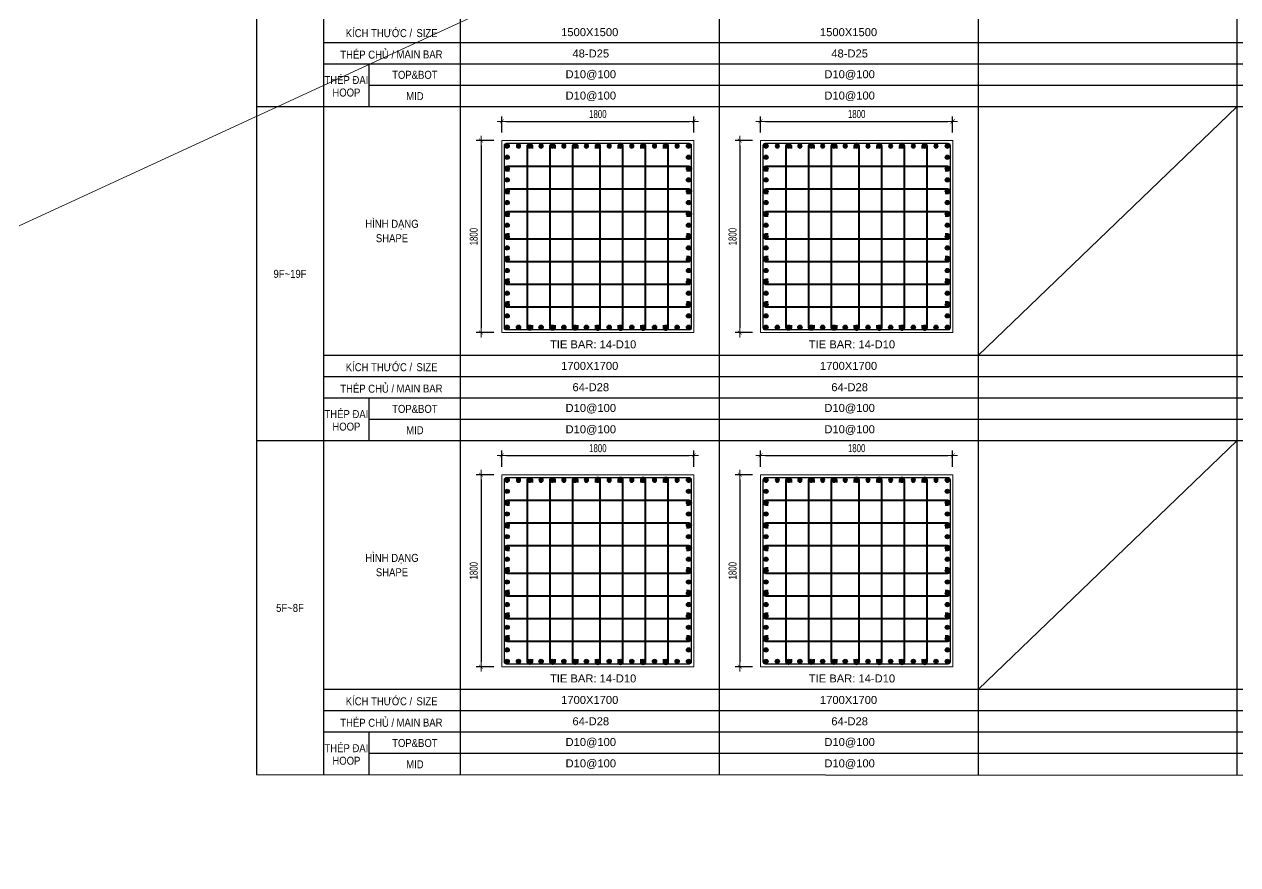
# Model space of a CAD drawing. Header units: millimetres. Extents: x 49323 to 406889, y -6102 to 181761.
# Drawn here: x 354837 to 366211, y 85459 to 93340 of the extents above; entities that cross this region are included whole.
import ezdxf
from ezdxf.enums import TextEntityAlignment as Align

# ---------------------------------------------------------------- set-up
doc = ezdxf.new("R2010")
doc.units = ezdxf.units.MM
doc.linetypes.add('CENTER2', pattern=[1.125, 0.75, -0.125, 0.125, -0.125])
doc.layers.get('Defpoints').update_dxf_attribs({"color": 151, "lineweight": 9})
for name, color, linetype in [('2', 2, 'Continuous'), ('A-ANNO-LEAD', 4, 'Continuous'), ('CEN', 1, 'CENTER2'), ('STL', 3, 'Continuous'), ('TIT1', 3, 'Continuous')]:
    doc.layers.add(name, color=color, linetype=linetype)
for name, color, linetype, lineweight in [('NDC_S_CONTINUOUS', 3, 'Continuous', 20), ('NDC_S_DIM', 1, 'Continuous', 15), ('NDC_S_STIRRUP', 4, 'Continuous', 40), ('NDC_S_VN TEXT', 7, 'Continuous', 20)]:
    doc.layers.add(name, color=color, linetype=linetype, lineweight=lineweight)
doc.styles.add('NDC_ARIAL', font='arial.ttf', dxfattribs={"width": 0.85})
doc.styles.add('NDC_DIM', font='', dxfattribs={"width": 0.75})
doc.styles.get('NDC_DIM').set_extended_font_data('Dotum')
doc.dimstyles.new('NDC_dim_30', dxfattribs={"dimscale": 30, "dimtxt": 2.5, "dimasz": 1.5, "dimexe": 1.5, "dimexo": 2.5, "dimgap": 1, "dimtad": 1, "dimdec": 0, "dimzin": 0, "dimdsep": 46, "dimtxsty": 'NDC_DIM', "dimblk": 'DIMMARK', "dimcen": 0.09, "dimdle": 1.2, "dimclrd": 1, "dimclre": 1, "dimclrt": 3, "dimadec": 0, "dimazin": 0, "dimtfac": 1, "dimtdec": 0, "dimtix": 1, "dimtofl": 0, "dimtmove": 0, "dimatfit": 3, "dimfxl": 8, "dimfxlon": 1, "dimtolj": 1, "dimtzin": 0, "dimarcsym": 0})

# ---------------------------------------------------------------- blocks, each defined once
blk = doc.blocks.new('DIMMARK')
at = {"layer": 'NDC_S_DIM', "color": 1}
blk.add_line((-1.5, 0), (1, 0), dxfattribs=at)
at = {"layer": 'NDC_S_DIM', "color": 2, "const_width": 0.1}
blk.add_lwpolyline([(-0.42, -0.42), (0.42, 0.42)], dxfattribs=at)
blk = doc.blocks.new('*D1578')
at = {"layer": 'Defpoints', "color": 0, "ltscale": 40, "transparency": 16777216}
for p in [(361113, 89298), (359313, 89116), (361113, 89116)]:
    blk.add_point(p, dxfattribs=at)
at = {"layer": 'NDC_S_DIM', "color": 1, "lineweight": -2, "ltscale": 40, "transparency": 16777216}
for p, q in [((359313, 89191), (359313, 89343)), ((359358, 89298), (361068, 89298)), ((361113, 89191), (361113, 89343))]:
    blk.add_line(p, q, dxfattribs=at)
at = {"layer": 'NDC_S_DIM', "color": 1, "lineweight": -2, "ltscale": 40, "transparency": 16777216, "xscale": 45, "yscale": 45, "zscale": 45, "rotation": 180}
blk.add_blockref('DIMMARK', (359313, 89298), dxfattribs=at)
at = {"layer": 'NDC_S_DIM', "color": 1, "lineweight": -2, "ltscale": 40, "transparency": 16777216, "xscale": 45, "yscale": 45, "zscale": 45}
blk.add_blockref('DIMMARK', (361113, 89298), dxfattribs=at)
at = {"layer": 'NDC_S_DIM', "color": 3, "ltscale": 40, "transparency": 16777216, "insert": (360213, 89365), "char_height": 75, "attachment_point": 5, "style": 'NDC_DIM'}
blk.add_mtext('\\A1;1800', dxfattribs=at)
blk = doc.blocks.new('*D1579')
at = {"layer": 'Defpoints', "color": 0, "ltscale": 40, "transparency": 16777216}
for p in [(359313, 89116), (359118, 87316), (359313, 87316)]:
    blk.add_point(p, dxfattribs=at)
at = {"layer": 'NDC_S_DIM', "color": 1, "lineweight": -2, "ltscale": 40, "transparency": 16777216}
for p, q in [((359238, 89116), (359073, 89116)), ((359118, 89071), (359118, 87361)), ((359238, 87316), (359073, 87316))]:
    blk.add_line(p, q, dxfattribs=at)
at = {"layer": 'NDC_S_DIM', "color": 1, "lineweight": -2, "ltscale": 40, "transparency": 16777216, "xscale": 45, "yscale": 45, "zscale": 45}
for p, rotation in [((359118, 89116), 90), ((359118, 87316), 270)]:
    blk.add_blockref('DIMMARK', p, dxfattribs=dict(at, rotation=rotation))
at = {"layer": 'NDC_S_DIM', "color": 3, "ltscale": 40, "transparency": 16777216, "insert": (359050, 88216), "char_height": 75, "attachment_point": 5, "rotation": 90, "style": 'NDC_DIM'}
blk.add_mtext('\\A1;1800', dxfattribs=at)
blk = doc.blocks.new('8')
at = {"layer": '2'}
blk.add_hatch(color=256, dxfattribs=at).paths.add_polyline_path([(20, 0, 0.386127), (2, 20), (-2, 20, 0.386127), (-20, 0, 1)])
blk.add_circle((0, 0), 20, dxfattribs=at)
blk = doc.blocks.new('5')
at = {"layer": 'CEN', "rotation": 180}
blk.add_blockref('8', (0, 0), dxfattribs=at)
blk = doc.blocks.new('*U1574')
at = {"layer": 'STL', "xscale": -1, "rotation": 270}
blk.add_blockref('5', (0, 0), dxfattribs=at)
blk = doc.blocks.new('*U1575')
at = {"layer": 'NDC_S_DIM', "color": 0, "linetype": 'ByBlock', "lineweight": -2, "transparency": 16777216}
for p in [(308694, 70752), (308801, 70752), (308907, 70752), (309013, 70752), (309119, 70752), (309226, 70752), (309332, 70752), (309438, 70752), (309544, 70752), (309651, 70752), (309757, 70752), (309863, 70752), (309970, 70752), (310076, 70752), (310182, 70752), (310288, 70752), (310395, 70752)]:
    blk.add_blockref('*U1574', p, dxfattribs=at)
blk = doc.blocks.new('*U1576')
at = {"layer": 'STL', "xscale": -1, "rotation": 270}
blk.add_blockref('5', (0, 0), dxfattribs=at)
blk = doc.blocks.new('*U1577')
at = {"layer": 'NDC_S_DIM', "color": 0, "linetype": 'ByBlock', "lineweight": -2, "transparency": 16777216}
for p in [(308694, 70752), (308801, 70752), (308907, 70752), (309013, 70752), (309119, 70752), (309226, 70752), (309332, 70752), (309438, 70752), (309544, 70752), (309651, 70752), (309757, 70752), (309863, 70752), (309970, 70752), (310076, 70752), (310182, 70752), (310288, 70752), (310395, 70752)]:
    blk.add_blockref('*U1576', p, dxfattribs=at)
blk = doc.blocks.new('*U1570')
at = {"layer": 'STL', "xscale": -1, "rotation": 270}
blk.add_blockref('5', (0, 0), dxfattribs=at)
blk = doc.blocks.new('*U1571')
at = {"layer": 'NDC_S_DIM', "color": 0, "linetype": 'ByBlock', "lineweight": -2, "transparency": 16777216}
for p in [(308694, 70752), (308801, 70752), (308907, 70752), (309013, 70752), (309119, 70752), (309226, 70752), (309332, 70752), (309438, 70752), (309544, 70752), (309651, 70752), (309757, 70752), (309863, 70752), (309970, 70752), (310076, 70752), (310182, 70752), (310288, 70752), (310395, 70752)]:
    blk.add_blockref('*U1570', p, dxfattribs=at)
blk = doc.blocks.new('*U1572')
at = {"layer": 'STL', "xscale": -1, "rotation": 270}
blk.add_blockref('5', (0, 0), dxfattribs=at)
blk = doc.blocks.new('*U1573')
at = {"layer": 'NDC_S_DIM', "color": 0, "linetype": 'ByBlock', "lineweight": -2, "transparency": 16777216}
for p in [(308694, 70752), (308801, 70752), (308907, 70752), (309013, 70752), (309119, 70752), (309226, 70752), (309332, 70752), (309438, 70752), (309544, 70752), (309651, 70752), (309757, 70752), (309863, 70752), (309970, 70752), (310076, 70752), (310182, 70752), (310288, 70752), (310395, 70752)]:
    blk.add_blockref('*U1572', p, dxfattribs=at)
blk = doc.blocks.new('*D1588')
at = {"layer": 'Defpoints', "color": 0, "ltscale": 40, "transparency": 16777216}
for p in [(361113, 92430), (359313, 92249), (361113, 92249)]:
    blk.add_point(p, dxfattribs=at)
at = {"layer": 'NDC_S_DIM', "color": 1, "lineweight": -2, "ltscale": 40, "transparency": 16777216}
for p, q in [((359313, 92324), (359313, 92475)), ((361113, 92324), (361113, 92475)), ((359358, 92430), (361068, 92430))]:
    blk.add_line(p, q, dxfattribs=at)
at = {"layer": 'NDC_S_DIM', "color": 1, "lineweight": -2, "ltscale": 40, "transparency": 16777216, "xscale": 45, "yscale": 45, "zscale": 45, "rotation": 180}
blk.add_blockref('DIMMARK', (359313, 92430), dxfattribs=at)
at = {"layer": 'NDC_S_DIM', "color": 1, "lineweight": -2, "ltscale": 40, "transparency": 16777216, "xscale": 45, "yscale": 45, "zscale": 45}
blk.add_blockref('DIMMARK', (361113, 92430), dxfattribs=at)
at = {"layer": 'NDC_S_DIM', "color": 3, "ltscale": 40, "transparency": 16777216, "insert": (360213, 92498), "char_height": 75, "attachment_point": 5, "style": 'NDC_DIM'}
blk.add_mtext('\\A1;1800', dxfattribs=at)
blk = doc.blocks.new('*D1589')
at = {"layer": 'Defpoints', "color": 0, "ltscale": 40, "transparency": 16777216}
for p in [(359313, 92249), (359118, 90449), (359313, 90449)]:
    blk.add_point(p, dxfattribs=at)
at = {"layer": 'NDC_S_DIM', "color": 1, "lineweight": -2, "ltscale": 40, "transparency": 16777216}
for p, q in [((359238, 92249), (359073, 92249)), ((359118, 92204), (359118, 90494)), ((359238, 90449), (359073, 90449))]:
    blk.add_line(p, q, dxfattribs=at)
at = {"layer": 'NDC_S_DIM', "color": 1, "lineweight": -2, "ltscale": 40, "transparency": 16777216, "xscale": 45, "yscale": 45, "zscale": 45}
for p, rotation in [((359118, 92249), 90), ((359118, 90449), 270)]:
    blk.add_blockref('DIMMARK', p, dxfattribs=dict(at, rotation=rotation))
at = {"layer": 'NDC_S_DIM', "color": 3, "ltscale": 40, "transparency": 16777216, "insert": (359050, 91349), "char_height": 75, "attachment_point": 5, "rotation": 90, "style": 'NDC_DIM'}
blk.add_mtext('\\A1;1800', dxfattribs=at)
blk = doc.blocks.new('*U1582')
at = {"layer": 'STL', "xscale": -1, "rotation": 270}
blk.add_blockref('5', (0, 0), dxfattribs=at)
blk = doc.blocks.new('*U1583')
at = {"layer": 'NDC_S_DIM', "color": 0, "linetype": 'ByBlock', "lineweight": -2, "transparency": 16777216}
for p in [(308694, 70752), (308801, 70752), (308907, 70752), (309013, 70752), (309119, 70752), (309226, 70752), (309332, 70752), (309438, 70752), (309544, 70752), (309651, 70752), (309757, 70752), (309863, 70752), (309970, 70752), (310076, 70752), (310182, 70752), (310288, 70752), (310395, 70752)]:
    blk.add_blockref('*U1582', p, dxfattribs=at)
blk = doc.blocks.new('*U1584')
at = {"layer": 'STL', "xscale": -1, "rotation": 270}
blk.add_blockref('5', (0, 0), dxfattribs=at)
blk = doc.blocks.new('*U1585')
at = {"layer": 'NDC_S_DIM', "color": 0, "linetype": 'ByBlock', "lineweight": -2, "transparency": 16777216}
for p in [(308694, 70752), (308801, 70752), (308907, 70752), (309013, 70752), (309119, 70752), (309226, 70752), (309332, 70752), (309438, 70752), (309544, 70752), (309651, 70752), (309757, 70752), (309863, 70752), (309970, 70752), (310076, 70752), (310182, 70752), (310288, 70752), (310395, 70752)]:
    blk.add_blockref('*U1584', p, dxfattribs=at)
blk = doc.blocks.new('*U1586')
at = {"layer": 'STL', "xscale": -1, "rotation": 270}
blk.add_blockref('5', (0, 0), dxfattribs=at)
blk = doc.blocks.new('*U1587')
at = {"layer": 'NDC_S_DIM', "color": 0, "linetype": 'ByBlock', "lineweight": -2, "transparency": 16777216}
for p in [(308694, 70752), (308801, 70752), (308907, 70752), (309013, 70752), (309119, 70752), (309226, 70752), (309332, 70752), (309438, 70752), (309544, 70752), (309651, 70752), (309757, 70752), (309863, 70752), (309970, 70752), (310076, 70752), (310182, 70752), (310288, 70752), (310395, 70752)]:
    blk.add_blockref('*U1586', p, dxfattribs=at)
blk = doc.blocks.new('*U1580')
at = {"layer": 'STL', "xscale": -1, "rotation": 270}
blk.add_blockref('5', (0, 0), dxfattribs=at)
blk = doc.blocks.new('*U1581')
at = {"layer": 'NDC_S_DIM', "color": 0, "linetype": 'ByBlock', "lineweight": -2, "transparency": 16777216}
for p in [(308694, 70752), (308801, 70752), (308907, 70752), (309013, 70752), (309119, 70752), (309226, 70752), (309332, 70752), (309438, 70752), (309544, 70752), (309651, 70752), (309757, 70752), (309863, 70752), (309970, 70752), (310076, 70752), (310182, 70752), (310288, 70752), (310395, 70752)]:
    blk.add_blockref('*U1580', p, dxfattribs=at)
blk = doc.blocks.new('*D1668')
at = {"layer": 'Defpoints', "color": 0, "ltscale": 40, "transparency": 16777216}
for p in [(363539, 89298), (361739, 89116), (363539, 89116)]:
    blk.add_point(p, dxfattribs=at)
at = {"layer": 'NDC_S_DIM', "color": 1, "lineweight": -2, "ltscale": 40, "transparency": 16777216}
for p, q in [((361739, 89191), (361739, 89343)), ((361784, 89298), (363494, 89298)), ((363539, 89191), (363539, 89343))]:
    blk.add_line(p, q, dxfattribs=at)
at = {"layer": 'NDC_S_DIM', "color": 1, "lineweight": -2, "ltscale": 40, "transparency": 16777216, "xscale": 45, "yscale": 45, "zscale": 45, "rotation": 180}
blk.add_blockref('DIMMARK', (361739, 89298), dxfattribs=at)
at = {"layer": 'NDC_S_DIM', "color": 1, "lineweight": -2, "ltscale": 40, "transparency": 16777216, "xscale": 45, "yscale": 45, "zscale": 45}
blk.add_blockref('DIMMARK', (363539, 89298), dxfattribs=at)
at = {"layer": 'NDC_S_DIM', "color": 3, "ltscale": 40, "transparency": 16777216, "insert": (362639, 89365), "char_height": 75, "attachment_point": 5, "style": 'NDC_DIM'}
blk.add_mtext('\\A1;1800', dxfattribs=at)
blk = doc.blocks.new('*D1669')
at = {"layer": 'Defpoints', "color": 0, "ltscale": 40, "transparency": 16777216}
for p in [(361739, 89116), (361544, 87316), (361739, 87316)]:
    blk.add_point(p, dxfattribs=at)
at = {"layer": 'NDC_S_DIM', "color": 1, "lineweight": -2, "ltscale": 40, "transparency": 16777216}
for p, q in [((361664, 89116), (361499, 89116)), ((361544, 89071), (361544, 87361)), ((361664, 87316), (361499, 87316))]:
    blk.add_line(p, q, dxfattribs=at)
at = {"layer": 'NDC_S_DIM', "color": 1, "lineweight": -2, "ltscale": 40, "transparency": 16777216, "xscale": 45, "yscale": 45, "zscale": 45}
for p, rotation in [((361544, 89116), 90), ((361544, 87316), 270)]:
    blk.add_blockref('DIMMARK', p, dxfattribs=dict(at, rotation=rotation))
at = {"layer": 'NDC_S_DIM', "color": 3, "ltscale": 40, "transparency": 16777216, "insert": (361476, 88216), "char_height": 75, "attachment_point": 5, "rotation": 90, "style": 'NDC_DIM'}
blk.add_mtext('\\A1;1800', dxfattribs=at)
blk = doc.blocks.new('*U1648')
at = {"layer": 'STL', "xscale": -1, "rotation": 270}
blk.add_blockref('5', (0, 0), dxfattribs=at)
blk = doc.blocks.new('*U1649')
at = {"layer": 'NDC_S_DIM', "color": 0, "linetype": 'ByBlock', "lineweight": -2, "transparency": 16777216}
for p in [(308694, 70752), (308801, 70752), (308907, 70752), (309013, 70752), (309119, 70752), (309226, 70752), (309332, 70752), (309438, 70752), (309544, 70752), (309651, 70752), (309757, 70752), (309863, 70752), (309970, 70752), (310076, 70752), (310182, 70752), (310288, 70752), (310395, 70752)]:
    blk.add_blockref('*U1648', p, dxfattribs=at)
blk = doc.blocks.new('*U1650')
at = {"layer": 'STL', "xscale": -1, "rotation": 270}
blk.add_blockref('5', (0, 0), dxfattribs=at)
blk = doc.blocks.new('*U1651')
at = {"layer": 'NDC_S_DIM', "color": 0, "linetype": 'ByBlock', "lineweight": -2, "transparency": 16777216}
for p in [(308694, 70752), (308801, 70752), (308907, 70752), (309013, 70752), (309119, 70752), (309226, 70752), (309332, 70752), (309438, 70752), (309544, 70752), (309651, 70752), (309757, 70752), (309863, 70752), (309970, 70752), (310076, 70752), (310182, 70752), (310288, 70752), (310395, 70752)]:
    blk.add_blockref('*U1650', p, dxfattribs=at)
blk = doc.blocks.new('*U1658')
at = {"layer": 'STL', "xscale": -1, "rotation": 270}
blk.add_blockref('5', (0, 0), dxfattribs=at)
blk = doc.blocks.new('*U1659')
at = {"layer": 'NDC_S_DIM', "color": 0, "linetype": 'ByBlock', "lineweight": -2, "transparency": 16777216}
for p in [(308694, 70752), (308801, 70752), (308907, 70752), (309013, 70752), (309119, 70752), (309226, 70752), (309332, 70752), (309438, 70752), (309544, 70752), (309651, 70752), (309757, 70752), (309863, 70752), (309970, 70752), (310076, 70752), (310182, 70752), (310288, 70752), (310395, 70752)]:
    blk.add_blockref('*U1658', p, dxfattribs=at)
blk = doc.blocks.new('*U1646')
at = {"layer": 'STL', "xscale": -1, "rotation": 270}
blk.add_blockref('5', (0, 0), dxfattribs=at)
blk = doc.blocks.new('*U1647')
at = {"layer": 'NDC_S_DIM', "color": 0, "linetype": 'ByBlock', "lineweight": -2, "transparency": 16777216}
for p in [(308694, 70752), (308801, 70752), (308907, 70752), (309013, 70752), (309119, 70752), (309226, 70752), (309332, 70752), (309438, 70752), (309544, 70752), (309651, 70752), (309757, 70752), (309863, 70752), (309970, 70752), (310076, 70752), (310182, 70752), (310288, 70752), (310395, 70752)]:
    blk.add_blockref('*U1646', p, dxfattribs=at)
blk = doc.blocks.new('*D1666')
at = {"layer": 'Defpoints', "color": 0, "ltscale": 40, "transparency": 16777216}
for p in [(363539, 92430), (361739, 92249), (363539, 92249)]:
    blk.add_point(p, dxfattribs=at)
at = {"layer": 'NDC_S_DIM', "color": 1, "lineweight": -2, "ltscale": 40, "transparency": 16777216}
for p, q in [((361739, 92324), (361739, 92475)), ((363539, 92324), (363539, 92475)), ((361784, 92430), (363494, 92430))]:
    blk.add_line(p, q, dxfattribs=at)
at = {"layer": 'NDC_S_DIM', "color": 1, "lineweight": -2, "ltscale": 40, "transparency": 16777216, "xscale": 45, "yscale": 45, "zscale": 45, "rotation": 180}
blk.add_blockref('DIMMARK', (361739, 92430), dxfattribs=at)
at = {"layer": 'NDC_S_DIM', "color": 1, "lineweight": -2, "ltscale": 40, "transparency": 16777216, "xscale": 45, "yscale": 45, "zscale": 45}
blk.add_blockref('DIMMARK', (363539, 92430), dxfattribs=at)
at = {"layer": 'NDC_S_DIM', "color": 3, "ltscale": 40, "transparency": 16777216, "insert": (362639, 92498), "char_height": 75, "attachment_point": 5, "style": 'NDC_DIM'}
blk.add_mtext('\\A1;1800', dxfattribs=at)
blk = doc.blocks.new('*D1667')
at = {"layer": 'Defpoints', "color": 0, "ltscale": 40, "transparency": 16777216}
for p in [(361739, 92249), (361544, 90449), (361739, 90449)]:
    blk.add_point(p, dxfattribs=at)
at = {"layer": 'NDC_S_DIM', "color": 1, "lineweight": -2, "ltscale": 40, "transparency": 16777216}
for p, q in [((361664, 92249), (361499, 92249)), ((361544, 92204), (361544, 90494)), ((361664, 90449), (361499, 90449))]:
    blk.add_line(p, q, dxfattribs=at)
at = {"layer": 'NDC_S_DIM', "color": 1, "lineweight": -2, "ltscale": 40, "transparency": 16777216, "xscale": 45, "yscale": 45, "zscale": 45}
for p, rotation in [((361544, 92249), 90), ((361544, 90449), 270)]:
    blk.add_blockref('DIMMARK', p, dxfattribs=dict(at, rotation=rotation))
at = {"layer": 'NDC_S_DIM', "color": 3, "ltscale": 40, "transparency": 16777216, "insert": (361476, 91349), "char_height": 75, "attachment_point": 5, "rotation": 90, "style": 'NDC_DIM'}
blk.add_mtext('\\A1;1800', dxfattribs=at)
blk = doc.blocks.new('*U1654')
at = {"layer": 'STL', "xscale": -1, "rotation": 270}
blk.add_blockref('5', (0, 0), dxfattribs=at)
blk = doc.blocks.new('*U1655')
at = {"layer": 'NDC_S_DIM', "color": 0, "linetype": 'ByBlock', "lineweight": -2, "transparency": 16777216}
for p in [(308694, 70752), (308801, 70752), (308907, 70752), (309013, 70752), (309119, 70752), (309226, 70752), (309332, 70752), (309438, 70752), (309544, 70752), (309651, 70752), (309757, 70752), (309863, 70752), (309970, 70752), (310076, 70752), (310182, 70752), (310288, 70752), (310395, 70752)]:
    blk.add_blockref('*U1654', p, dxfattribs=at)
blk = doc.blocks.new('*U1656')
at = {"layer": 'STL', "xscale": -1, "rotation": 270}
blk.add_blockref('5', (0, 0), dxfattribs=at)
blk = doc.blocks.new('*U1657')
at = {"layer": 'NDC_S_DIM', "color": 0, "linetype": 'ByBlock', "lineweight": -2, "transparency": 16777216}
for p in [(308694, 70752), (308801, 70752), (308907, 70752), (309013, 70752), (309119, 70752), (309226, 70752), (309332, 70752), (309438, 70752), (309544, 70752), (309651, 70752), (309757, 70752), (309863, 70752), (309970, 70752), (310076, 70752), (310182, 70752), (310288, 70752), (310395, 70752)]:
    blk.add_blockref('*U1656', p, dxfattribs=at)
blk = doc.blocks.new('*U1620')
at = {"layer": 'STL', "xscale": -1, "rotation": 270}
blk.add_blockref('5', (0, 0), dxfattribs=at)
blk = doc.blocks.new('*U1621')
at = {"layer": 'NDC_S_DIM', "color": 0, "linetype": 'ByBlock', "lineweight": -2, "transparency": 16777216}
for p in [(308694, 70752), (308801, 70752), (308907, 70752), (309013, 70752), (309119, 70752), (309226, 70752), (309332, 70752), (309438, 70752), (309544, 70752), (309651, 70752), (309757, 70752), (309863, 70752), (309970, 70752), (310076, 70752), (310182, 70752), (310288, 70752), (310395, 70752)]:
    blk.add_blockref('*U1620', p, dxfattribs=at)
blk = doc.blocks.new('*U1652')
at = {"layer": 'STL', "xscale": -1, "rotation": 270}
blk.add_blockref('5', (0, 0), dxfattribs=at)
blk = doc.blocks.new('*U1653')
at = {"layer": 'NDC_S_DIM', "color": 0, "linetype": 'ByBlock', "lineweight": -2, "transparency": 16777216}
for p in [(308694, 70752), (308801, 70752), (308907, 70752), (309013, 70752), (309119, 70752), (309226, 70752), (309332, 70752), (309438, 70752), (309544, 70752), (309651, 70752), (309757, 70752), (309863, 70752), (309970, 70752), (310076, 70752), (310182, 70752), (310288, 70752), (310395, 70752)]:
    blk.add_blockref('*U1652', p, dxfattribs=at)

msp = doc.modelspace()

# ---------------------------------------------------------------- linework, layer by layer
at = {"layer": 'A-ANNO-LEAD'}
msp.add_lwpolyline([(357013.7, 86304.5), (378348.7, 86291.4), (378348.7, 102911.4), (357013.7, 102924.5)], close=True, dxfattribs=at)
at = {"layer": 'Defpoints', "ltscale": 40}
msp.add_line((302635, 67394), (380959.6, 103524.5), dxfattribs=at)
at = {"layer": 'NDC_S_CONTINUOUS', "ltscale": 70}
for points in [[(361113, 92248.8), (361113, 90448.8), (359313, 90448.8), (359313, 92248.8), (361113, 92248.8)], [(363539.1, 92248.8), (363539.1, 90448.8), (361739.1, 90448.8), (361739.1, 92248.8), (363539.1, 92248.8)], [(361113, 89116.1), (361113, 87316.1), (359313, 87316.1), (359313, 89116.1), (361113, 89116.1)], [(363539.1, 89116.1), (363539.1, 87316.1), (361739.1, 87316.1), (361739.1, 89116.1), (363539.1, 89116.1)]]:
    msp.add_lwpolyline(points, dxfattribs=at)
at = {"layer": 'NDC_S_STIRRUP', "lineweight": -2, "ltscale": 1000}
for points in [[(361088, 92203.8), (361088, 90493.8, -0.4142136), (361068, 90473.8), (359358, 90473.8, -0.4142136), (359338, 90493.8), (359338, 92203.8, -0.4142136), (359358, 92223.8), (361068, 92223.8, -0.4142136)], [(363514.1, 92203.8), (363514.1, 90493.8, -0.4142136), (363494.1, 90473.8), (361784.1, 90473.8, -0.4142136), (361764.1, 90493.8), (361764.1, 92203.8, -0.4142136), (361784.1, 92223.8), (363494.1, 92223.8, -0.4142136)], [(361088, 89071.1), (361088, 87361.1, -0.4142136), (361068, 87341.1), (359358, 87341.1, -0.4142136), (359338, 87361.1), (359338, 89071.1, -0.4142136), (359358, 89091.1), (361068, 89091.1, -0.4142136)], [(363514.1, 89071.1), (363514.1, 87361.1, -0.4142136), (363494.1, 87341.1), (361784.1, 87341.1, -0.4142136), (361764.1, 87361.1), (361764.1, 89071.1, -0.4142136), (361784.1, 89091.1), (363494.1, 89091.1, -0.4142136)]]:
    msp.add_lwpolyline(points, format="xyb", close=True, dxfattribs=at)
at = {"layer": 'NDC_S_STIRRUP'}
for points in [[(359597.8, 90518.5), (359597.8, 90496.3, -1), (359552.8, 90496.3), (359552.8, 92198.3, -1), (359597.8, 92198.3), (359597.8, 92176.2)], [(359810.4, 90518.5), (359810.4, 90496.3, -1), (359765.4, 90496.3), (359765.4, 92198.3, -1), (359810.4, 92198.3), (359810.4, 92176.2)], [(360022.9, 90518.5), (360022.9, 90496.3, -1), (359977.9, 90496.3), (359977.9, 92198.3, -1), (360022.9, 92198.3), (360022.9, 92176.2)], [(360190.5, 90518.5), (360190.5, 90496.3, 1), (360235.5, 90496.3), (360235.5, 92198.3, 1), (360190.5, 92198.3), (360190.5, 92176.2)], [(360403, 90518.5), (360403, 90496.3, 1), (360448.1, 90496.3), (360448.1, 92198.3, 1), (360403, 92198.3), (360403, 92176.2)], [(360615.6, 90518.5), (360615.6, 90496.3, 1), (360660.6, 90496.3), (360660.6, 92198.3, 1), (360615.6, 92198.3), (360615.6, 92176.2)], [(360828.1, 90518.5), (360828.1, 90496.3, 1), (360873.2, 90496.3), (360873.2, 92198.3, 1), (360828.1, 92198.3), (360828.1, 92176.2)], [(362023.9, 90518.5), (362023.9, 90496.3, -1), (361978.9, 90496.3), (361978.9, 92198.3, -1), (362023.9, 92198.3), (362023.9, 92176.2)], [(362236.5, 90518.5), (362236.5, 90496.3, -1), (362191.5, 90496.3), (362191.5, 92198.3, -1), (362236.5, 92198.3), (362236.5, 92176.2)], [(362449, 90518.5), (362449, 90496.3, -1), (362404, 90496.3), (362404, 92198.3, -1), (362449, 92198.3), (362449, 92176.2)], [(362616.6, 90518.5), (362616.6, 90496.3, 1), (362661.6, 90496.3), (362661.6, 92198.3, 1), (362616.6, 92198.3), (362616.6, 92176.2)], [(362829.1, 90518.5), (362829.1, 90496.3, 1), (362874.1, 90496.3), (362874.1, 92198.3, 1), (362829.1, 92198.3), (362829.1, 92176.2)], [(363041.7, 90518.5), (363041.7, 90496.3, 1), (363086.7, 90496.3), (363086.7, 92198.3, 1), (363041.7, 92198.3), (363041.7, 92176.2)], [(363254.2, 90518.5), (363254.2, 90496.3, 1), (363299.3, 90496.3), (363299.3, 92198.3, 1), (363254.2, 92198.3), (363254.2, 92176.2)], [(359384.9, 91964.7), (359362.8, 91964.7, -1), (359362.8, 92009.7), (361064.8, 92009.7, -1), (361064.8, 91964.7), (361042.7, 91964.7)], [(361811, 91964.7), (361788.8, 91964.7, -1), (361788.8, 92009.7), (363490.9, 92009.7, -1), (363490.9, 91964.7), (363468.8, 91964.7)], [(359384.9, 91752.2), (359362.8, 91752.2, -1), (359362.8, 91797.2), (361064.8, 91797.2, -1), (361064.8, 91752.2), (361042.7, 91752.2)], [(361811, 91752.2), (361788.8, 91752.2, -1), (361788.8, 91797.2), (363490.9, 91797.2, -1), (363490.9, 91752.2), (363468.8, 91752.2)], [(359384.9, 91539.6), (359362.8, 91539.6, -1), (359362.8, 91584.6), (361064.8, 91584.6, -1), (361064.8, 91539.6), (361042.7, 91539.6)], [(361811, 91539.6), (361788.8, 91539.6, -1), (361788.8, 91584.6), (363490.9, 91584.6, -1), (363490.9, 91539.6), (363468.8, 91539.6)], [(359384.9, 91372.1), (359362.8, 91372.1, 1), (359362.8, 91327), (361064.8, 91327, 1), (361064.8, 91372.1), (361042.7, 91372.1)], [(361811, 91372.1), (361788.8, 91372.1, 1), (361788.8, 91327), (363490.9, 91327, 1), (363490.9, 91372.1), (363468.8, 91372.1)], [(359384.9, 91159.5), (359362.8, 91159.5, 1), (359362.8, 91114.5), (361064.8, 91114.5, 1), (361064.8, 91159.5), (361042.7, 91159.5)], [(361811, 91159.5), (361788.8, 91159.5, 1), (361788.8, 91114.5), (363490.9, 91114.5, 1), (363490.9, 91159.5), (363468.8, 91159.5)], [(359384.9, 90946.9), (359362.8, 90946.9, 1), (359362.8, 90901.9), (361064.8, 90901.9, 1), (361064.8, 90946.9), (361042.7, 90946.9)], [(361811, 90946.9), (361788.8, 90946.9, 1), (361788.8, 90901.9), (363490.9, 90901.9, 1), (363490.9, 90946.9), (363468.8, 90946.9)], [(359384.9, 90734.4), (359362.8, 90734.4, 1), (359362.8, 90689.4), (361064.8, 90689.4, 1), (361064.8, 90734.4), (361042.7, 90734.4)], [(361811, 90734.4), (361788.8, 90734.4, 1), (361788.8, 90689.4), (363490.9, 90689.4, 1), (363490.9, 90734.4), (363468.8, 90734.4)], [(359597.8, 87385.8), (359597.8, 87363.6, -1), (359552.8, 87363.6), (359552.8, 89065.6, -1), (359597.8, 89065.6), (359597.8, 89043.5)], [(359810.4, 87385.8), (359810.4, 87363.6, -1), (359765.4, 87363.6), (359765.4, 89065.6, -1), (359810.4, 89065.6), (359810.4, 89043.5)], [(360022.9, 87385.8), (360022.9, 87363.6, -1), (359977.9, 87363.6), (359977.9, 89065.6, -1), (360022.9, 89065.6), (360022.9, 89043.5)], [(360190.5, 87385.8), (360190.5, 87363.6, 1), (360235.5, 87363.6), (360235.5, 89065.6, 1), (360190.5, 89065.6), (360190.5, 89043.5)], [(360403, 87385.8), (360403, 87363.6, 1), (360448.1, 87363.6), (360448.1, 89065.6, 1), (360403, 89065.6), (360403, 89043.5)], [(360615.6, 87385.8), (360615.6, 87363.6, 1), (360660.6, 87363.6), (360660.6, 89065.6, 1), (360615.6, 89065.6), (360615.6, 89043.5)], [(360828.1, 87385.8), (360828.1, 87363.6, 1), (360873.2, 87363.6), (360873.2, 89065.6, 1), (360828.1, 89065.6), (360828.1, 89043.5)], [(362023.9, 87385.8), (362023.9, 87363.6, -1), (361978.9, 87363.6), (361978.9, 89065.6, -1), (362023.9, 89065.6), (362023.9, 89043.5)], [(362236.5, 87385.8), (362236.5, 87363.6, -1), (362191.5, 87363.6), (362191.5, 89065.6, -1), (362236.5, 89065.6), (362236.5, 89043.5)], [(362449, 87385.8), (362449, 87363.6, -1), (362404, 87363.6), (362404, 89065.6, -1), (362449, 89065.6), (362449, 89043.5)], [(362616.6, 87385.8), (362616.6, 87363.6, 1), (362661.6, 87363.6), (362661.6, 89065.6, 1), (362616.6, 89065.6), (362616.6, 89043.5)], [(362829.1, 87385.8), (362829.1, 87363.6, 1), (362874.1, 87363.6), (362874.1, 89065.6, 1), (362829.1, 89065.6), (362829.1, 89043.5)], [(363041.7, 87385.8), (363041.7, 87363.6, 1), (363086.7, 87363.6), (363086.7, 89065.6, 1), (363041.7, 89065.6), (363041.7, 89043.5)], [(363254.2, 87385.8), (363254.2, 87363.6, 1), (363299.3, 87363.6), (363299.3, 89065.6, 1), (363254.2, 89065.6), (363254.2, 89043.5)], [(359384.9, 88832), (359362.8, 88832, -1), (359362.8, 88877), (361064.8, 88877, -1), (361064.8, 88832), (361042.7, 88832)], [(361811, 88832), (361788.8, 88832, -1), (361788.8, 88877), (363490.9, 88877, -1), (363490.9, 88832), (363468.8, 88832)], [(359384.9, 88619.5), (359362.8, 88619.5, -1), (359362.8, 88664.5), (361064.8, 88664.5, -1), (361064.8, 88619.5), (361042.7, 88619.5)], [(361811, 88619.5), (361788.8, 88619.5, -1), (361788.8, 88664.5), (363490.9, 88664.5, -1), (363490.9, 88619.5), (363468.8, 88619.5)], [(359384.9, 88406.9), (359362.8, 88406.9, -1), (359362.8, 88451.9), (361064.8, 88451.9, -1), (361064.8, 88406.9), (361042.7, 88406.9)], [(361811, 88406.9), (361788.8, 88406.9, -1), (361788.8, 88451.9), (363490.9, 88451.9, -1), (363490.9, 88406.9), (363468.8, 88406.9)], [(359384.9, 88239.4), (359362.8, 88239.4, 1), (359362.8, 88194.3), (361064.8, 88194.3, 1), (361064.8, 88239.4), (361042.7, 88239.4)], [(361811, 88239.4), (361788.8, 88239.4, 1), (361788.8, 88194.3), (363490.9, 88194.3, 1), (363490.9, 88239.4), (363468.8, 88239.4)], [(359384.9, 88026.8), (359362.8, 88026.8, 1), (359362.8, 87981.8), (361064.8, 87981.8, 1), (361064.8, 88026.8), (361042.7, 88026.8)], [(361811, 88026.8), (361788.8, 88026.8, 1), (361788.8, 87981.8), (363490.9, 87981.8, 1), (363490.9, 88026.8), (363468.8, 88026.8)], [(359384.9, 87814.2), (359362.8, 87814.2, 1), (359362.8, 87769.2), (361064.8, 87769.2, 1), (361064.8, 87814.2), (361042.7, 87814.2)], [(361811, 87814.2), (361788.8, 87814.2, 1), (361788.8, 87769.2), (363490.9, 87769.2, 1), (363490.9, 87814.2), (363468.8, 87814.2)], [(359384.9, 87601.7), (359362.8, 87601.7, 1), (359362.8, 87556.7), (361064.8, 87556.7, 1), (361064.8, 87601.7), (361042.7, 87601.7)], [(361811, 87601.7), (361788.8, 87601.7, 1), (361788.8, 87556.7), (363490.9, 87556.7, 1), (363490.9, 87601.7), (363468.8, 87601.7)]]:
    msp.add_lwpolyline(points, format="xyb", dxfattribs=at)
at = {"layer": 'TIT1'}
for p, q in [((357641.6, 102204.5), (357641.6, 86304.5)), ((358925.5, 86304.5), (358925.6, 102204.5)), ((361351.6, 102204.5), (361351.6, 86304.5)), ((363777.7, 102204.5), (363777.7, 86304.5)), ((366203.8, 102204.5), (366203.8, 86304.5)), ((378348.7, 92566.4), (357013.7, 92566.4)), ((378348.7, 89433.7), (357013.7, 89433.7))]:
    msp.add_line(p, q, dxfattribs=at)
at = {"layer": 'TIT1', "color": 8}
for p, q in [((378348.7, 93166.4), (357641.6, 93166.4)), ((378348.7, 92966.4), (357641.6, 92966.4)), ((358070.8, 92566.4), (358070.8, 92966.4)), ((378348.7, 92766.4), (358070.8, 92766.4)), ((378348.7, 90233.7), (357641.6, 90233.7)), ((378348.7, 90033.7), (357641.6, 90033.7)), ((378348.7, 89833.7), (357641.6, 89833.7)), ((358070.8, 89433.7), (358070.8, 89833.7)), ((378348.7, 89633.7), (358070.8, 89633.7)), ((378348.7, 87101), (357641.6, 87101)), ((378348.7, 86901), (357641.6, 86901)), ((378348.7, 86701), (357641.6, 86701)), ((358070.8, 86301), (358070.8, 86701)), ((378348.7, 86501), (358070.8, 86501))]:
    msp.add_line(p, q, dxfattribs=at)
for points in [[(366203.8, 92566.4), (363777.7, 90233.7)], [(366203.8, 89433.7), (363777.7, 87101)]]:
    msp.add_lwpolyline(points, dxfattribs=at)

# ---------------------------------------------------------------- block references
at = {"layer": 'NDC_S_DIM', "xscale": -1}
for name, p, rotation in [('*U1587', (288611.2, -218194.9), 270), ('*U1581', (290311.7, -218194.9), 270), ('*U1621', (291037.3, -218194.9), 270), ('*U1653', (292737.8, -218194.9), 270), ('*U1585', (50668.5, 161250.9), 180), ('*U1657', (53094.6, 161250.9), 180), ('*U1571', (288611.2, -221327.6), 270), ('*U1573', (290311.7, -221327.6), 270), ('*U1659', (291037.3, -221327.6), 270), ('*U1647', (292737.8, -221327.6), 270), ('*U1577', (50668.5, 158118.2), 180), ('*U1651', (53094.6, 158118.2), 180)]:
    msp.add_blockref(name, p, dxfattribs=dict(at, rotation=rotation))
at = {"layer": 'NDC_S_DIM'}
for name, p in [('*U1583', (50668.5, 21446.8)), ('*U1655', (53094.6, 21446.8)), ('*U1575', (50668.5, 18314.1)), ('*U1649', (53094.6, 18314.1))]:
    msp.add_blockref(name, p, dxfattribs=at)

# ---------------------------------------------------------------- texts
at = {"layer": 'NDC_S_VN TEXT', "style": 'NDC_ARIAL', "width": 0.85}
for s, p in [('KÍCH THƯỚC /', (358161.2, 93266.4)), ('THÉP CHỦ /', (358051.1, 93066.4)), ('THÉP ĐAI', (357856.3, 92827.5)), ('HÌNH DẠNG', (358283.6, 91470.8)), ('KÍCH THƯỚC /', (358161.2, 90133.7)), ('THÉP CHỦ /', (358051.1, 89933.7)), ('THÉP ĐAI', (357856.3, 89694.8)), ('HÌNH DẠNG', (358283.6, 88338.1)), ('KÍCH THƯỚC /', (358161.2, 87001)), ('THÉP CHỦ /', (358051.1, 86801)), ('THÉP ĐAI', (357856.3, 86562.1))]:
    msp.add_text(s, height=75, dxfattribs=at).set_placement(p, align=Align.MIDDLE)
at = {"layer": 'TIT1', "style": 'NDC_ARIAL', "width": 0.85}
for s, p in [('SIZE', (358611.7, 93257.6)), ('MAIN BAR', (358542, 93057.6)), ('TOP&BOT', (358498.2, 92866.4)), ('HOOP', (357856.3, 92700.2)), ('MID', (358498.2, 92666.4)), ('SHAPE', (358283.6, 91334.5)), ('9F~19F', (357327.7, 91000.1)), ('SIZE', (358611.7, 90124.9)), ('MAIN BAR', (358542, 89924.9)), ('TOP&BOT', (358498.2, 89733.7)), ('HOOP', (357856.3, 89567.5)), ('MID', (358498.2, 89533.7)), ('SHAPE', (358283.6, 88201.8)), ('5F~8F', (357327.7, 87867.4)), ('SIZE', (358611.7, 86992.2)), ('MAIN BAR', (358542, 86792.2)), ('TOP&BOT', (358498.2, 86601)), ('HOOP', (357856.3, 86434.8)), ('MID', (358498.2, 86401))]:
    msp.add_text(s, height=75, dxfattribs=at).set_placement(p, align=Align.MIDDLE)
at = {"layer": 'TIT1', "style": 'NDC_ARIAL'}
for s, p in [('1500X1500', (360137.1, 93266.3)), ('1500X1500', (362563.2, 93266.3)), ('48-D25', (360147.1, 93066.3)), ('48-D25', (362573.2, 93066.3)), ('D10@100', (360147.1, 92866.3)), ('D10@100', (362573.2, 92866.3)), ('D10@100', (360147.1, 92666.3)), ('D10@100', (362573.2, 92666.3)), ('TIE BAR: 14-D10', (360168.9, 90339)), ('TIE BAR: 14-D10', (362595, 90339)), ('1700X1700', (360137.1, 90137.1)), ('1700X1700', (362563.2, 90137.1)), ('64-D28', (360147.1, 89937.1)), ('64-D28', (362573.2, 89937.1)), ('D10@100', (360147.1, 89737.1)), ('D10@100', (362573.2, 89737.1)), ('D10@100', (360147.1, 89537.1)), ('D10@100', (362573.2, 89537.1)), ('TIE BAR: 14-D10', (360168.9, 87206.3)), ('TIE BAR: 14-D10', (362595, 87206.3)), ('1700X1700', (360137.1, 87004.4)), ('1700X1700', (362563.2, 87004.4)), ('64-D28', (360147.1, 86804.4)), ('64-D28', (362573.2, 86804.4)), ('D10@100', (360147.1, 86604.4)), ('D10@100', (362573.2, 86604.4)), ('D10@100', (360147.1, 86404.4)), ('D10@100', (362573.2, 86404.4))]:
    msp.add_text(s, height=75, dxfattribs=at).set_placement(p, align=Align.MIDDLE)

# ---------------------------------------------------------------- dimensions: what is measured, and where the dimension line sits
at = {"layer": 'NDC_S_DIM', "ltscale": 40}
for base, p1, p2, picture, middle in [((361113, 92430.4), (359313, 92248.8), (361113, 92248.8), '*D1588', (360213, 92498)), ((363539.1, 92430.4), (361739.1, 92248.8), (363539.1, 92248.8), '*D1666', (362639.1, 92498)), ((361113, 89297.7), (359313, 89116.1), (361113, 89116.1), '*D1578', (360213, 89365.3)), ((363539.1, 89297.7), (361739.1, 89116.1), (363539.1, 89116.1), '*D1668', (362639.1, 89365.3))]:
    dim = msp.add_linear_dim(base=base, p1=p1, p2=p2, dimstyle='NDC_dim_30', dxfattribs=at)
    dim.commit()
    dim.dimension.update_dxf_attribs({"geometry": picture, "text_midpoint": middle})
for base, p1, p2, picture, middle in [((359117.6, 90448.8), (359313, 92248.8), (359313, 90448.8), '*D1589', (359050.1, 91348.8)), ((361543.7, 90448.8), (361739.1, 92248.8), (361739.1, 90448.8), '*D1667', (361476.2, 91348.8)), ((359117.6, 87316.1), (359313, 89116.1), (359313, 87316.1), '*D1579', (359050.1, 88216.1)), ((361543.7, 87316.1), (361739.1, 89116.1), (361739.1, 87316.1), '*D1669', (361476.2, 88216.1))]:
    dim = msp.add_linear_dim(base=base, p1=p1, p2=p2, angle=90, dimstyle='NDC_dim_30', dxfattribs=at)
    dim.commit()
    dim.dimension.update_dxf_attribs({"geometry": picture, "text_midpoint": middle})

doc.saveas('drawing.dxf')
